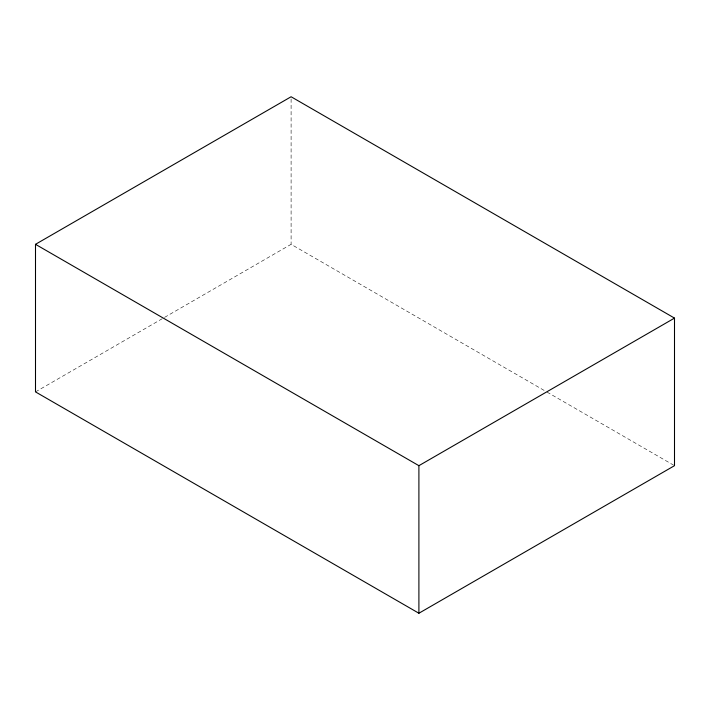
<?xml version="1.0" encoding="UTF-8"?>
<svg xmlns="http://www.w3.org/2000/svg" width="710" height="710" viewBox="0 0 710 710"><rect width="100%" height="100%" fill="white"/><g stroke="black" fill="none" stroke-linecap="round" stroke-linejoin="round"><path stroke-width="0.53" stroke-dasharray="3.55 2.66" d="M35.5 391.893L291.1 244.32L546.061 391.521M547.019 392.08L673.541 465.121M291.1 98.956L291.1 244.32"/><path stroke-width="1.06" d="M35.5 244.32L291.1 96.755L674.5 318.107L674.5 465.68L418.9 613.245L35.5 391.893L35.5 244.32L418.9 465.68L674.5 318.107M418.9 465.68L418.9 613.245"/></g></svg>
